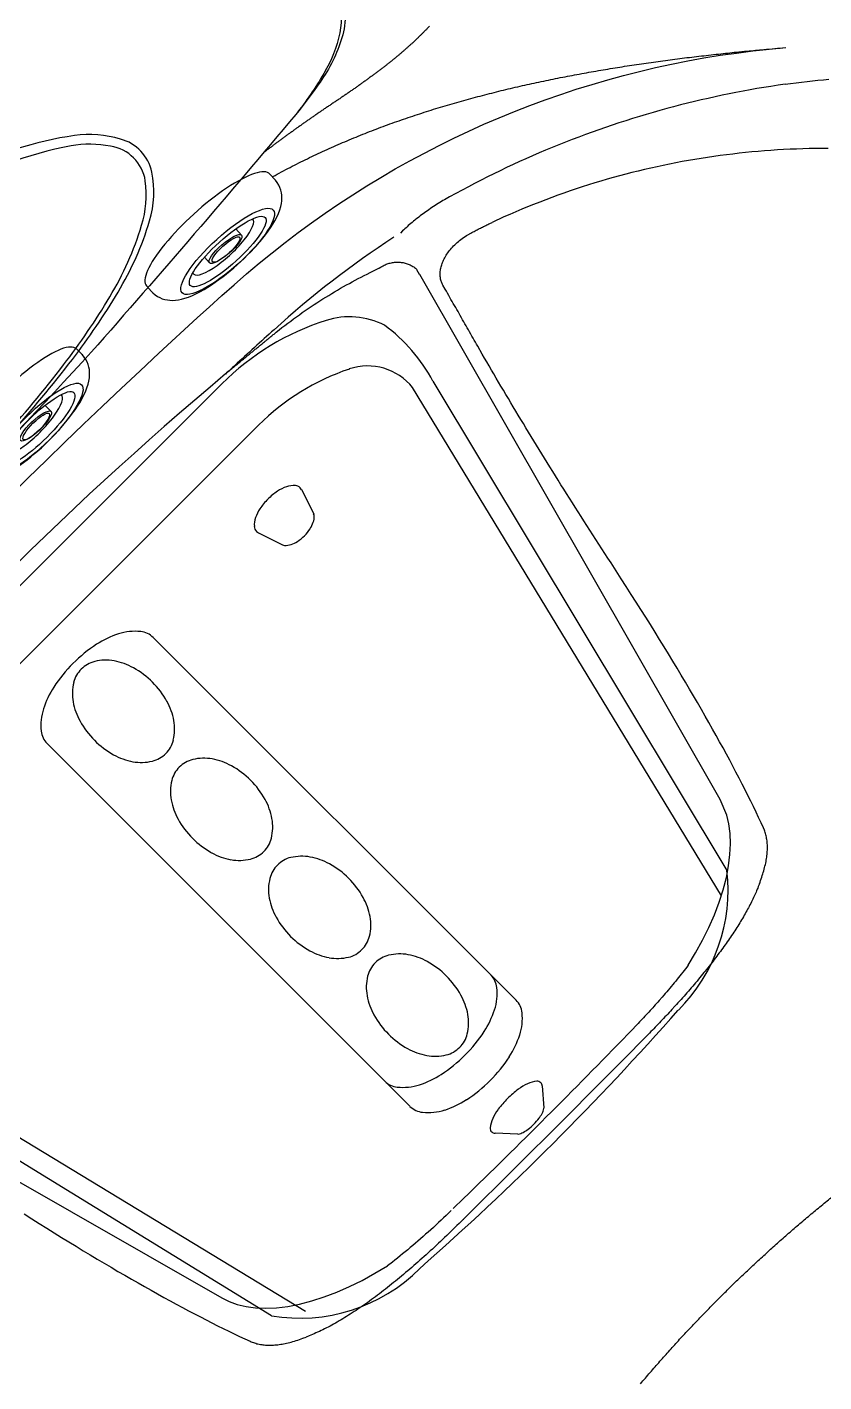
# Model space of a CAD drawing. Extents: x 527 to 614, y 487 to 635.
# Drawn here: x 541.27 to 549.9, y 568.98 to 583.65 of the extents above; entities that cross this region are included whole.
import ezdxf

# ---------------------------------------------------------------- set-up
doc = ezdxf.new("R2010")
doc.units = 0
doc.header["$MEASUREMENT"] = 0
for name, color, linetype in [('1', 4, 'Continuous'), ('1_CYAN', 4, 'Continuous'), ('2', 2, 'Continuous'), ('SPA', 2, 'Continuous')]:
    doc.layers.add(name, color=color, linetype=linetype)

# ---------------------------------------------------------------- blocks, each defined once
blk = doc.blocks.new('Pillow07')
at = {"layer": '1_CYAN', "color": 4, "linetype": 'Continuous'}
blk.add_lwpolyline([(-2.358, -0.87, -0.006603), (-5.745, -0.616, -0.021924), (-6.178, -0.554, -0.081502), (-6.683, -0.382, -0.155149), (-7.057, -0.002, -0.083013), (-7.178, 0.3, -0.136326), (-7.125, 1.034, -0.096778), (-6.565, 1.944, -0.127397), (-4.291, 3.344, -0.186872), (-3.258, 3.28, 0.065625), (-1.71, 2.868, 0.071435), (1.71, 2.868, 0.065625), (3.258, 3.28, -0.186872), (4.291, 3.344, -0.127397), (6.565, 1.944, -0.096778), (7.125, 1.034, -0.136326), (7.178, 0.3, -0.083013), (7.057, -0.002, -0.155149), (6.683, -0.382, -0.081502), (6.178, -0.554, -0.021924), (5.745, -0.616, -0.006603), (2.358, -0.87, -0.02343)], format="xyb", close=True, dxfattribs=at)
at = {"layer": '1_CYAN', "color": 3, "linetype": 'Continuous'}
for points in [[(-7.051, -0.007, -0.035917), (-7.097, 0.106, -0.150356), (-7.089, 0.827, -0.114334), (-6.565, 1.702, -0.12673), (-4.367, 3.088, -0.194366), (-3.357, 3.079, 0.069606), (-1.71, 2.626, 0.073636), (1.71, 2.626, 0.069606), (3.357, 3.079, -0.194366), (4.367, 3.088, -0.12673), (6.565, 1.702, -0.114334), (7.089, 0.827, -0.150356), (7.097, 0.106, -0.034443), (7.053, -0.003)], [(-5.745, -0.616, -0.03429), (-6.274, -0.516, -0.087533), (-6.708, -0.327, -0.132713), (-6.986, -0.006, -0.179167), (-7.021, 0.761, -0.10283), (-6.565, 1.573, -0.130003), (-4.366, 2.938, -0.182201), (-3.385, 2.942, 0.065189), (-1.71, 2.497, 0.071467), (1.71, 2.497, 0.065189), (3.385, 2.942, -0.182201), (4.366, 2.938, -0.130003), (6.565, 1.573, -0.10283), (7.021, 0.761, -0.179167), (6.986, -0.006, -0.132713), (6.708, -0.327, -0.087533), (6.274, -0.516, -0.03429), (5.745, -0.616)], [(-0.014, 1.929, 0.082097), (-2.745, 1.506, 0.081749), (-3.889, 0.917, 0.10997), (-4.213, 0.537, 0.288824), (-4.2, 0.045, 0.128848), (-3.81, -0.311, 0.064282), (-3.023, -0.615, 0.029904), (-2.157, -0.782, 0.020061), (-1.104, -0.879, 0.013811), (0, -0.907, 0.013811), (1.104, -0.879, 0.020061), (2.157, -0.782, 0.029904), (3.023, -0.615, 0.064282), (3.81, -0.311, 0.128848), (4.2, 0.045, 0.288824), (4.213, 0.537, 0.10997), (3.889, 0.917, 0.081749), (2.745, 1.506, 0.082097), (0.014, 1.929)], [(0.011, 1.79, 0.069931), (-2.482, 1.457, 0.085576), (-3.783, 0.864, 0.092534), (-4.083, 0.559, 0.328712), (-4.083, 0.027, 0.110973), (-3.715, -0.285, 0.062647), (-2.923, -0.588, 0.030211), (-2.047, -0.756, 0.019896), (-1.004, -0.852, 0.013777), (0, -0.878, 0.013777), (1.004, -0.852, 0.019896), (2.047, -0.756, 0.030211), (2.923, -0.588, 0.062647), (3.715, -0.285, 0.110973), (4.083, 0.027, 0.328712), (4.083, 0.559, 0.092534), (3.783, 0.864, 0.085576), (2.482, 1.457, 0.069931), (-0.011, 1.79)], [(-0.673, -0.235, -0.282153), (-0.657, 0.213, -0.468167), (0.424, 0.365), (0.53, 0.464, 0.460953), (-0.64, 0.337, 0.238725), (-0.726, -0.14, 0.137161), (-0.575, -0.35, 0.261069), (-0.572, -0.35, 0.46986), (-0.572, -0.349, -0.265453), (-0.636, -0.154, -0.195188), (-0.504, 0.022, -0.314105), (0, 0), (0.103, 0.084, 0.355977), (-0.538, 0.084, 0.328478), (-0.641, -0.257, -0.416518), (-0.642, -0.26, -0.387302), (-0.648, -0.259, -0.279485), (-0.621, 0.078, -0.429748), (0.212, 0.176), (0.318, 0.268, 0.422176), (-0.607, 0.19, 0.293997), (-0.668, -0.234, -0.469659), (-0.669, -0.236, -0.320928), (-0.673, -0.236)], [(-0.103, -0.081, 0.285107), (0.492, -0.111, 0.365107), (0.641, 0.3, -0.389885), (0.642, 0.303, -0.434748), (0.648, 0.302, -0.361319), (0.536, -0.156, -0.307672), (-0.212, -0.163), (-0.318, -0.239, 0.290786), (0.528, -0.239, 0.371252), (0.668, 0.272, -0.388988), (0.669, 0.275, -0.244043), (0.673, 0.274, -0.383995), (0.537, -0.307, -0.280367), (-0.424, -0.313), (-0.53, -0.383, 0.237756), (0.409, -0.447, 0.379998), (0.74, 0.108, 0.130298), (0.575, 0.42, 0.419454), (0.572, 0.419, 0.370938), (0.572, 0.418, -0.227085), (0.632, 0.16, -0.183703), (0.51, -0.012, -0.310404), (0, 0), (-0.106, -0.083)]]:
    blk.add_lwpolyline(points, format="xyb", dxfattribs=at)
blk = doc.blocks.new('MINI2009')
at = {"layer": '1'}
for p, q in [((274.302, 432.025), (274.382, 432.025)), ((274.302, 430.221), (274.382, 430.221))]:
    blk.add_line(p, q, dxfattribs=at)
at = {"layer": '1', "color": 3}
for p, q in [((274.587, 431.352), (274.494, 431.352)), ((274.574, 430.894), (274.494, 430.894))]:
    blk.add_line(p, q, dxfattribs=at)
at = {"layer": '1', "flags": 128}
blk.add_lwpolyline([(274.382, 430.221), (274.404, 430.222), (274.435, 430.225), (274.464, 430.232), (274.491, 430.242), (274.518, 430.254), (274.542, 430.269), (274.566, 430.286), (274.587, 430.305), (274.608, 430.326), (274.627, 430.349), (274.645, 430.375), (274.663, 430.405), (274.68, 430.439), (274.697, 430.478), (274.713, 430.521), (274.727, 430.566), (274.739, 430.611), (274.749, 430.657), (274.758, 430.703), (274.766, 430.751), (274.773, 430.799), (274.778, 430.848), (274.783, 430.898), (274.787, 430.949), (274.789, 431), (274.791, 431.051), (274.792, 431.102), (274.792, 431.154), (274.791, 431.205), (274.789, 431.257), (274.786, 431.307), (274.782, 431.357), (274.777, 431.407), (274.771, 431.455), (274.765, 431.503), (274.757, 431.549), (274.748, 431.594), (274.738, 431.638), (274.726, 431.682), (274.713, 431.724), (274.698, 431.766), (274.68, 431.808), (274.662, 431.844), (274.643, 431.875), (274.623, 431.902), (274.603, 431.925), (274.582, 431.946), (274.559, 431.965), (274.535, 431.981), (274.51, 431.995), (274.483, 432.007), (274.455, 432.015), (274.424, 432.022), (274.393, 432.024), (274.382, 432.024)], dxfattribs=at)
at = {"layer": '1'}
blk.add_ellipse((274.302, 431.123), major_axis=(0, 0.902), ratio=0.25882, start_param=6.283179, end_param=9.424778, dxfattribs=at)
at = {"layer": '1', "color": 3}
for centre, major_axis, ratio in [((274.615, 431.123), (0, 0.667), 0.263764), ((274.617, 431.123), (0, 0.548), 0.248557), ((274.58, 431.123), (0.006, 0.229), 0.262485), ((274.588, 431.123), (0, 0.199), 0.249939)]:
    blk.add_ellipse(centre, major_axis=major_axis, ratio=ratio, dxfattribs=at)
blk.add_ellipse((274.543, 431.122), major_axis=(-0.004, 0.438), ratio=0.267267, start_param=3.037362, end_param=6.323274, dxfattribs=at)
blk = doc.blocks.new('2010VANGUARD')
at = {"layer": '1', "color": 3, "linetype": 'Continuous'}
for p, q in [((21.876, 70.258), (18.623, 75.945)), ((16.622, 74.962), (16.626, 74.957)), ((10.793, 68.113), (16.479, 64.861))]:
    blk.add_line(p, q, dxfattribs=at)
at = {"layer": '1', "color": 2}
for p, q in [((11.854, 70.136), (16.481, 74.763)), ((18.767, 74.791), (21.95, 69.49)), ((19.667, 68.085), (15.738, 72.014)), ((14.589, 70.865), (18.518, 66.936)), ((11.84, 67.851), (17.019, 64.669))]:
    blk.add_line(p, q, dxfattribs=at)
at = {"layer": '1', "color": 3}
for p, q in [((21.89, 69.216), (18.546, 74.721)), ((16.878, 74.314), (12.289, 69.725)), ((17.343, 73.616), (17.475, 73.355)), ((16.877, 73.149), (17.137, 73.018)), ((17.387, 64.713), (11.882, 68.056)), ((19.95, 67.157), (19.967, 66.918)), ((19.686, 66.636), (19.439, 66.644))]:
    blk.add_line(p, q, dxfattribs=at)
at = {"layer": '1', "color": 3, "linetype": 'Continuous'}
blk.add_lwpolyline([(18.728, 78.637, -0.00303), (18.709, 78.616, -0.002921), (18.689, 78.595, -0.002817), (18.668, 78.574, -0.002715), (18.648, 78.553, -0.002618), (18.626, 78.532, -0.002522), (18.605, 78.511, -0.002432), (18.582, 78.489, -0.002342), (18.56, 78.468, -0.002258), (18.537, 78.447, -0.002174), (18.513, 78.426, -0.002095), (18.489, 78.404, -0.002017), (18.465, 78.383, -0.001944), (18.44, 78.362, -0.00187), (18.415, 78.34, -0.001802), (18.389, 78.319, -0.001733), (18.363, 78.297, -0.001669), (18.337, 78.275, -0.001605), (18.31, 78.254, -0.001546), (18.283, 78.232, -0.001485), (18.255, 78.21, -0.00143), (18.227, 78.189, -0.001373), (18.198, 78.167, -0.001321), (18.17, 78.145, -0.001268), (18.14, 78.123, -0.001219), (18.111, 78.101, -0.00117), (18.081, 78.079, -0.001123), (18.051, 78.057, -0.001075), (18.02, 78.035, -0.00104), (17.989, 78.013, -0.001014), (17.958, 77.99, -0.000991), (17.927, 77.968, -0.000967), (17.895, 77.946, -0.000947), (17.863, 77.924, -0.00093), (17.83, 77.901, -0.000906), (17.798, 77.879, -0.000873), (17.765, 77.857, -0.000874), (17.732, 77.834, -0.000909), (17.698, 77.812, -0.000552), (17.665, 77.79, 0.00028), (17.632, 77.767, 0.000661), (17.598, 77.745, 0.000699), (17.565, 77.723, 0.000703), (17.533, 77.7, 0.000664), (17.5, 77.678, 0.000649), (17.468, 77.656, 0.000653), (17.437, 77.634, 0.000654), (17.405, 77.612, 0.000647), (17.374, 77.59, 0.000643), (17.343, 77.568, 0.000639), (17.312, 77.546, 0.000637), (17.282, 77.525, 0.000632), (17.252, 77.503, 0.000629), (17.222, 77.481, 0.000624), (17.192, 77.46, 0.000621), (17.163, 77.439, 0.000616), (17.134, 77.417, 0.000613), (17.105, 77.396, 0.000608), (17.077, 77.375, 0.000605), (17.048, 77.354, 0.0006), (17.021, 77.333, 0.000596), (16.993, 77.312, 0.000591), (16.966, 77.292, 0.000588), (16.938, 77.271, 0.00004), (16.937, 77.27, 0.000579)], format="xyb", dxfattribs=at)
for points in [[(16.214, 75.477), (16.346, 75.598), (16.479, 75.718), (16.613, 75.836), (16.748, 75.954), (16.885, 76.069), (17.024, 76.182), (17.165, 76.293), (17.308, 76.401), (17.453, 76.507), (17.599, 76.611), (17.748, 76.712), (17.898, 76.81), (18.05, 76.906), (18.204, 76.999), (18.359, 77.09), (18.515, 77.177), (18.674, 77.262), (18.833, 77.344), (18.994, 77.424), (19.156, 77.5), (19.319, 77.574), (19.483, 77.644), (19.648, 77.712), (19.814, 77.777), (19.981, 77.839), (20.15, 77.897), (20.319, 77.953), (20.489, 78.006), (20.66, 78.056), (20.831, 78.103), (21.004, 78.147), (21.177, 78.188), (21.351, 78.226), (21.526, 78.26), (21.701, 78.292), (21.877, 78.321), (22.053, 78.346), (22.231, 78.369), (22.586, 78.405)], [(23.045, 77.313), (22.977, 77.313), (22.908, 77.312), (22.839, 77.311), (22.771, 77.309), (22.702, 77.306), (22.633, 77.303), (22.564, 77.3), (22.496, 77.296), (22.427, 77.291), (22.358, 77.286), (22.289, 77.28), (22.22, 77.274), (22.152, 77.267), (22.083, 77.26), (22.014, 77.252), (21.945, 77.243), (21.877, 77.234), (21.808, 77.225), (21.739, 77.215), (21.671, 77.204), (21.602, 77.193), (21.534, 77.181), (21.466, 77.169), (21.397, 77.156), (21.329, 77.143), (21.261, 77.129), (21.193, 77.114), (21.125, 77.099), (21.057, 77.083), (20.989, 77.067), (20.921, 77.05), (20.854, 77.033), (20.786, 77.015), (20.719, 76.997), (20.652, 76.978), (20.585, 76.958), (20.518, 76.938), (20.451, 76.917), (20.384, 76.896), (20.318, 76.874), (20.251, 76.852), (20.185, 76.829), (20.119, 76.806), (20.054, 76.782), (19.988, 76.757), (19.923, 76.732), (19.857, 76.706), (19.792, 76.68), (19.728, 76.653), (19.663, 76.626), (19.599, 76.598), (19.535, 76.57), (19.407, 76.511)], [(19.178, 76.396), (19.189, 76.402), (19.201, 76.408), (19.212, 76.414), (19.223, 76.42), (19.235, 76.426), (19.246, 76.432), (19.258, 76.438), (19.269, 76.444), (19.28, 76.449), (19.292, 76.455), (19.303, 76.461), (19.315, 76.467), (19.326, 76.472), (19.338, 76.478), (19.349, 76.484), (19.361, 76.489), (19.372, 76.495), (19.384, 76.5), (19.407, 76.511)], [(18.874, 75.831), (18.87, 75.839), (18.866, 75.848), (18.862, 75.857), (18.858, 75.866), (18.855, 75.875), (18.852, 75.885), (18.85, 75.895), (18.848, 75.905), (18.847, 75.915), (18.845, 75.926), (18.845, 75.937), (18.844, 75.947), (18.845, 75.959), (18.845, 75.97), (18.846, 75.981), (18.848, 75.993), (18.85, 76.005), (18.852, 76.017), (18.855, 76.029), (18.858, 76.041), (18.862, 76.053), (18.866, 76.066), (18.871, 76.078), (18.876, 76.091), (18.882, 76.103), (18.888, 76.116), (18.895, 76.129), (18.902, 76.142), (18.91, 76.155), (18.918, 76.168), (18.927, 76.18), (18.936, 76.193), (18.946, 76.206), (18.956, 76.219), (18.967, 76.231), (18.978, 76.244), (18.99, 76.256), (19.002, 76.268), (19.015, 76.28), (19.028, 76.292), (19.042, 76.304), (19.055, 76.315), (19.07, 76.326), (19.084, 76.337), (19.099, 76.348), (19.114, 76.358), (19.13, 76.368), (19.146, 76.378), (19.178, 76.396)], [(18.18, 76.014), (18.181, 76.014), (18.182, 76.015), (18.184, 76.016), (18.185, 76.016), (18.186, 76.017), (18.187, 76.018), (18.189, 76.018), (18.19, 76.019), (18.191, 76.02), (18.192, 76.02), (18.194, 76.021), (18.195, 76.022), (18.196, 76.023), (18.198, 76.023), (18.199, 76.024), (18.2, 76.025), (18.202, 76.026), (18.203, 76.027), (18.204, 76.027), (18.205, 76.028), (18.207, 76.029), (18.208, 76.03), (18.209, 76.031), (18.211, 76.032), (18.212, 76.032), (18.213, 76.033), (18.215, 76.034), (18.216, 76.035), (18.219, 76.037)], [(18.219, 76.037), (18.229, 76.042), (18.239, 76.048), (18.25, 76.053), (18.261, 76.057), (18.272, 76.061), (18.283, 76.065), (18.294, 76.068), (18.305, 76.071), (18.317, 76.074), (18.328, 76.076), (18.34, 76.078), (18.352, 76.079), (18.363, 76.08), (18.375, 76.08), (18.387, 76.081), (18.398, 76.08), (18.41, 76.079), (18.422, 76.078), (18.433, 76.077), (18.444, 76.075), (18.456, 76.072), (18.467, 76.07), (18.478, 76.066), (18.488, 76.063), (18.499, 76.059), (18.509, 76.055), (18.52, 76.05), (18.53, 76.045), (18.539, 76.04), (18.549, 76.034), (18.558, 76.028), (18.567, 76.021), (18.576, 76.014), (18.592, 76)], [(17.07, 75.321), (17.101, 75.346), (17.132, 75.371), (17.163, 75.395), (17.195, 75.419), (17.226, 75.442), (17.257, 75.466), (17.289, 75.489), (17.32, 75.511), (17.352, 75.534), (17.383, 75.556), (17.415, 75.577), (17.447, 75.599), (17.479, 75.62), (17.51, 75.641), (17.542, 75.661), (17.574, 75.682), (17.606, 75.702), (17.638, 75.721), (17.67, 75.741), (17.702, 75.76), (17.734, 75.778), (17.766, 75.797), (17.798, 75.815), (17.83, 75.833), (17.862, 75.851), (17.893, 75.868), (17.925, 75.886), (17.957, 75.903), (17.989, 75.919), (18.021, 75.936), (18.053, 75.952), (18.085, 75.968), (18.116, 75.983), (18.18, 76.014)], [(18.623, 75.945), (18.622, 75.947), (18.62, 75.95), (18.618, 75.952), (18.617, 75.955), (18.615, 75.958), (18.613, 75.961), (18.612, 75.963), (18.61, 75.966), (18.609, 75.969), (18.607, 75.971), (18.606, 75.974), (18.604, 75.977), (18.602, 75.98), (18.601, 75.983), (18.599, 75.985), (18.598, 75.988), (18.597, 75.991), (18.595, 75.994), (18.592, 76)], [(19.252, 75.17), (19.239, 75.192), (19.227, 75.214), (19.214, 75.236), (19.201, 75.258), (19.189, 75.28), (19.176, 75.302), (19.164, 75.324), (19.151, 75.346), (19.138, 75.368), (19.126, 75.39), (19.113, 75.412), (19.101, 75.434), (19.088, 75.456), (19.075, 75.479), (19.063, 75.501), (19.05, 75.523), (19.038, 75.545), (19.025, 75.567), (19.013, 75.589), (19, 75.611), (18.987, 75.633), (18.975, 75.655), (18.962, 75.677), (18.95, 75.699), (18.937, 75.721), (18.925, 75.743), (18.912, 75.765), (18.9, 75.787), (18.874, 75.831)], [(14.181, 73.545), (14.381, 73.741), (14.581, 73.936), (14.782, 74.131), (14.984, 74.325), (15.187, 74.519), (15.391, 74.712), (15.595, 74.904), (15.8, 75.096), (16.214, 75.477)], [(16.626, 74.957), (16.634, 74.964), (16.642, 74.97), (16.65, 74.977), (16.658, 74.984), (16.666, 74.99), (16.674, 74.997), (16.682, 75.004), (16.69, 75.011), (16.698, 75.017), (16.706, 75.024), (16.714, 75.03), (16.722, 75.037), (16.73, 75.044), (16.739, 75.05), (16.747, 75.057), (16.755, 75.064), (16.763, 75.07), (16.771, 75.077), (16.779, 75.084), (16.787, 75.09), (16.795, 75.097), (16.803, 75.104), (16.811, 75.11), (16.819, 75.117), (16.827, 75.123), (16.835, 75.13), (16.843, 75.137), (16.852, 75.143), (16.86, 75.15), (16.868, 75.157), (16.876, 75.163), (16.884, 75.17), (16.892, 75.176), (16.9, 75.183), (16.908, 75.19), (16.916, 75.196), (16.924, 75.203), (16.932, 75.209), (16.941, 75.216), (16.949, 75.223), (16.957, 75.229), (16.965, 75.236), (16.973, 75.242), (16.981, 75.249), (16.989, 75.256), (16.997, 75.262), (17.005, 75.269), (17.013, 75.275), (17.021, 75.282), (17.03, 75.288), (17.038, 75.295), (17.046, 75.302), (17.054, 75.308), (17.07, 75.321)], [(20.695, 72.822), (20.662, 72.873), (20.628, 72.924), (20.595, 72.975), (20.563, 73.026), (20.53, 73.076), (20.498, 73.127), (20.466, 73.177), (20.433, 73.227), (20.402, 73.277), (20.37, 73.327), (20.338, 73.376), (20.307, 73.426), (20.276, 73.475), (20.245, 73.524), (20.214, 73.573), (20.183, 73.621), (20.153, 73.67), (20.123, 73.718), (20.093, 73.766), (20.063, 73.814), (20.033, 73.862), (20.003, 73.91), (19.974, 73.957), (19.945, 74.005), (19.916, 74.052), (19.887, 74.099), (19.859, 74.145), (19.83, 74.192), (19.802, 74.238), (19.774, 74.285), (19.746, 74.331), (19.718, 74.377), (19.691, 74.422), (19.663, 74.468), (19.636, 74.513), (19.609, 74.558), (19.583, 74.603), (19.556, 74.648), (19.53, 74.692), (19.503, 74.737), (19.477, 74.781), (19.452, 74.825), (19.426, 74.869), (19.4, 74.912), (19.375, 74.956), (19.35, 74.999), (19.325, 75.042), (19.301, 75.085), (19.252, 75.17)], [(16.52, 74.869), (16.353, 74.728), (16.187, 74.586), (16.021, 74.444), (15.857, 74.3), (15.693, 74.155), (15.53, 74.009), (15.368, 73.863), (15.206, 73.715), (15.045, 73.566), (14.885, 73.416), (14.726, 73.264), (14.567, 73.112), (14.409, 72.959), (14.252, 72.804)], [(16.52, 74.869), (16.525, 74.873), (16.531, 74.878), (16.536, 74.882), (16.541, 74.887), (16.546, 74.891), (16.552, 74.895), (16.557, 74.9), (16.562, 74.904), (16.568, 74.909), (16.573, 74.913), (16.578, 74.917), (16.583, 74.922), (16.589, 74.926), (16.594, 74.931), (16.599, 74.935), (16.605, 74.939), (16.61, 74.944), (16.615, 74.948), (16.626, 74.957)], [(22.346, 69.951), (22.319, 70.008), (22.293, 70.065), (22.265, 70.123), (22.236, 70.183), (22.207, 70.242), (22.177, 70.303), (22.146, 70.365), (22.114, 70.427), (22.082, 70.49), (22.048, 70.554), (22.014, 70.619), (21.98, 70.684), (21.944, 70.75), (21.908, 70.818), (21.87, 70.885), (21.832, 70.954), (21.794, 71.023), (21.754, 71.094), (21.714, 71.164), (21.673, 71.236), (21.631, 71.309), (21.589, 71.382), (21.545, 71.456), (21.501, 71.53), (21.456, 71.606), (21.411, 71.682), (21.364, 71.759), (21.317, 71.836), (21.269, 71.915), (21.221, 71.994), (21.171, 72.073), (21.121, 72.154), (21.071, 72.235), (21.019, 72.317), (20.967, 72.399), (20.914, 72.482), (20.86, 72.566), (20.806, 72.651), (20.695, 72.822)], [(21.53, 68.464), (21.611, 68.599), (21.686, 68.736), (21.754, 68.874), (21.814, 69.011), (21.866, 69.148), (21.91, 69.282), (21.944, 69.414), (21.968, 69.541), (21.983, 69.664), (21.988, 69.781), (21.984, 69.891), (21.97, 69.995), (21.947, 70.09), (21.876, 70.258)], [(22.301, 69.345), (22.308, 69.363), (22.314, 69.381), (22.321, 69.399), (22.327, 69.417), (22.333, 69.435), (22.339, 69.453), (22.344, 69.47), (22.349, 69.487), (22.354, 69.505), (22.358, 69.522), (22.362, 69.538), (22.366, 69.555), (22.37, 69.571), (22.373, 69.588), (22.376, 69.604), (22.379, 69.62), (22.381, 69.636), (22.383, 69.651), (22.385, 69.667), (22.386, 69.682), (22.387, 69.697), (22.388, 69.712), (22.388, 69.727), (22.388, 69.742), (22.388, 69.756), (22.388, 69.77), (22.387, 69.784), (22.386, 69.798), (22.384, 69.812), (22.382, 69.826), (22.38, 69.839), (22.378, 69.852), (22.375, 69.865), (22.372, 69.878), (22.368, 69.891), (22.364, 69.903), (22.36, 69.916), (22.356, 69.928), (22.346, 69.951)], [(22.301, 69.345), (22.295, 69.33), (22.289, 69.316), (22.283, 69.301), (22.277, 69.287), (22.271, 69.272), (22.265, 69.257), (22.258, 69.242), (22.251, 69.227), (22.245, 69.212), (22.237, 69.197), (22.23, 69.181), (22.222, 69.165), (22.215, 69.15), (22.207, 69.134), (22.199, 69.118), (22.19, 69.102), (22.182, 69.086), (22.173, 69.07), (22.164, 69.054), (22.155, 69.038), (22.146, 69.021), (22.137, 69.005), (22.128, 68.989), (22.118, 68.972), (22.108, 68.956), (22.098, 68.939), (22.088, 68.922), (22.078, 68.906), (22.067, 68.889), (22.057, 68.872), (22.046, 68.855), (22.035, 68.838), (22.024, 68.821), (22.013, 68.804), (22.001, 68.787), (21.99, 68.77), (21.978, 68.753), (21.966, 68.736), (21.954, 68.719), (21.942, 68.701), (21.93, 68.684), (21.917, 68.667), (21.905, 68.649), (21.892, 68.632), (21.879, 68.614), (21.866, 68.597), (21.853, 68.579), (21.84, 68.562), (21.827, 68.544), (21.813, 68.526), (21.8, 68.509), (21.786, 68.491), (21.772, 68.473), (21.758, 68.455), (21.744, 68.437), (21.729, 68.419), (21.715, 68.401), (21.7, 68.384), (21.686, 68.366), (21.671, 68.348), (21.656, 68.33), (21.641, 68.312), (21.626, 68.293), (21.611, 68.275), (21.595, 68.257), (21.58, 68.239), (21.564, 68.221), (21.549, 68.203), (21.533, 68.185), (21.517, 68.166), (21.501, 68.148), (21.485, 68.13), (21.469, 68.112), (21.453, 68.094), (21.436, 68.075), (21.42, 68.057), (21.403, 68.039), (21.387, 68.02), (21.353, 67.984)], [(21.53, 68.464), (21.516, 68.445), (21.501, 68.426), (21.486, 68.407), (21.471, 68.388), (21.456, 68.369), (21.441, 68.35), (21.426, 68.331), (21.41, 68.312), (21.395, 68.292), (21.379, 68.273), (21.363, 68.254), (21.347, 68.235), (21.331, 68.216), (21.315, 68.196), (21.299, 68.177), (21.282, 68.158), (21.266, 68.139), (21.249, 68.12), (21.215, 68.081)], [(21.215, 68.081), (21.202, 68.066), (21.188, 68.05), (21.174, 68.035), (21.16, 68.019), (21.146, 68.004), (21.132, 67.988), (21.118, 67.973), (21.104, 67.957), (21.09, 67.942), (21.076, 67.926), (21.061, 67.911), (21.047, 67.896), (21.033, 67.88), (21.018, 67.865), (21.004, 67.85), (20.989, 67.834), (20.975, 67.819), (20.96, 67.804), (20.931, 67.773)], [(21.353, 67.984), (21.339, 67.968), (21.324, 67.952), (21.309, 67.936), (21.294, 67.92), (21.279, 67.904), (21.264, 67.888), (21.249, 67.872), (21.234, 67.857), (21.219, 67.841), (21.204, 67.825), (21.189, 67.809), (21.173, 67.793), (21.158, 67.777), (21.143, 67.761), (21.127, 67.745), (21.112, 67.729), (21.097, 67.714), (21.081, 67.698), (21.05, 67.666)], [(20.931, 67.773), (20.876, 67.717), (20.821, 67.661), (20.767, 67.604), (20.712, 67.548), (20.657, 67.492), (20.602, 67.436), (20.547, 67.38), (20.492, 67.324), (20.437, 67.268), (20.382, 67.212), (20.327, 67.156), (20.272, 67.1), (20.216, 67.044), (20.161, 66.988), (20.105, 66.932), (20.05, 66.877), (19.994, 66.821), (19.939, 66.765), (19.883, 66.71), (19.827, 66.654), (19.771, 66.599), (19.716, 66.543), (19.66, 66.488), (19.604, 66.433), (19.548, 66.377), (19.492, 66.322), (19.436, 66.267), (19.38, 66.212), (19.324, 66.157), (19.268, 66.102), (19.211, 66.047), (19.155, 65.993), (19.099, 65.938), (18.987, 65.829)], [(21.05, 67.666), (20.985, 67.601), (20.921, 67.535), (20.856, 67.47), (20.791, 67.404), (20.726, 67.339), (20.661, 67.273), (20.596, 67.208), (20.531, 67.143), (20.466, 67.077), (20.401, 67.012), (20.335, 66.946), (20.27, 66.881), (20.205, 66.816), (20.14, 66.75), (20.074, 66.685), (20.009, 66.62), (19.944, 66.555), (19.878, 66.489), (19.813, 66.424), (19.748, 66.359), (19.682, 66.294), (19.617, 66.229), (19.552, 66.164), (19.486, 66.099), (19.421, 66.034), (19.355, 65.969), (19.29, 65.904), (19.224, 65.839), (19.093, 65.71)], [(14.339, 65.77), (14.422, 65.718), (14.503, 65.666), (14.584, 65.615), (14.665, 65.565), (14.744, 65.516), (14.823, 65.467), (14.902, 65.42), (14.979, 65.372), (15.056, 65.326), (15.132, 65.281), (15.208, 65.236), (15.282, 65.192), (15.356, 65.148), (15.429, 65.106), (15.502, 65.064), (15.573, 65.023), (15.644, 64.983), (15.714, 64.943), (15.784, 64.904), (15.852, 64.866), (15.92, 64.829), (15.987, 64.793), (16.053, 64.757), (16.119, 64.722), (16.184, 64.688), (16.248, 64.655), (16.311, 64.623), (16.373, 64.591), (16.434, 64.56), (16.495, 64.53), (16.555, 64.501), (16.614, 64.472), (16.672, 64.444), (16.786, 64.391)], [(18.964, 65.807), (18.936, 65.78), (18.909, 65.754), (18.881, 65.728), (18.854, 65.702), (18.826, 65.676), (18.798, 65.65), (18.771, 65.625), (18.743, 65.599), (18.715, 65.574), (18.687, 65.55), (18.66, 65.525), (18.632, 65.501), (18.604, 65.476), (18.576, 65.453), (18.549, 65.429), (18.521, 65.406), (18.493, 65.382), (18.465, 65.36), (18.438, 65.337), (18.41, 65.315), (18.383, 65.292), (18.355, 65.271), (18.328, 65.249), (18.273, 65.207)], [(19.071, 65.687), (19.049, 65.665), (19.027, 65.644), (19.004, 65.622), (18.982, 65.6), (18.96, 65.579), (18.938, 65.558), (18.916, 65.536), (18.893, 65.515), (18.871, 65.494), (18.849, 65.473), (18.826, 65.452), (18.804, 65.431), (18.782, 65.41), (18.76, 65.39), (18.737, 65.369), (18.715, 65.349), (18.693, 65.329), (18.671, 65.309), (18.648, 65.289), (18.626, 65.269), (18.604, 65.249), (18.582, 65.23), (18.56, 65.211), (18.538, 65.191), (18.515, 65.172), (18.493, 65.153), (18.471, 65.135), (18.449, 65.116), (18.427, 65.098), (18.405, 65.079), (18.383, 65.061), (18.362, 65.043), (18.34, 65.026), (18.318, 65.008), (18.296, 64.991), (18.274, 64.973), (18.253, 64.956), (18.231, 64.94), (18.21, 64.923), (18.188, 64.906), (18.167, 64.89), (18.145, 64.874), (18.124, 64.858), (18.102, 64.843), (18.081, 64.827), (18.06, 64.812), (18.039, 64.797), (18.018, 64.782), (17.997, 64.768), (17.976, 64.753), (17.955, 64.739), (17.934, 64.725), (17.914, 64.712), (17.893, 64.698), (17.872, 64.685), (17.852, 64.672), (17.832, 64.659), (17.811, 64.647), (17.791, 64.635), (17.771, 64.623), (17.751, 64.611), (17.731, 64.599), (17.711, 64.588), (17.691, 64.577), (17.671, 64.566), (17.652, 64.556), (17.632, 64.545), (17.613, 64.535), (17.594, 64.525), (17.574, 64.516), (17.555, 64.507), (17.537, 64.498), (17.518, 64.489), (17.5, 64.481), (17.482, 64.473), (17.463, 64.465), (17.446, 64.458), (17.428, 64.45), (17.393, 64.436)], [(19.093, 65.71), (19.092, 65.708), (19.091, 65.707), (19.09, 65.706), (19.089, 65.705), (19.088, 65.704), (19.087, 65.703), (19.086, 65.702), (19.084, 65.701), (19.083, 65.699), (19.082, 65.698), (19.081, 65.697), (19.08, 65.696), (19.079, 65.695), (19.078, 65.694), (19.077, 65.693), (19.075, 65.692), (19.074, 65.691), (19.073, 65.689), (19.071, 65.687)], [(16.479, 64.861), (16.559, 64.821), (16.647, 64.79), (16.743, 64.767), (16.846, 64.753), (16.956, 64.749), (17.073, 64.754), (17.196, 64.769), (17.323, 64.793), (17.455, 64.828), (17.589, 64.871), (17.726, 64.923), (17.863, 64.983), (18.001, 65.051), (18.273, 65.207)], [(16.786, 64.391), (16.798, 64.386), (16.81, 64.381), (16.822, 64.377), (16.834, 64.373), (16.847, 64.369), (16.859, 64.365), (16.872, 64.362), (16.885, 64.359), (16.898, 64.357), (16.912, 64.355), (16.925, 64.353), (16.939, 64.351), (16.953, 64.35), (16.967, 64.349), (16.981, 64.349), (16.996, 64.349), (17.01, 64.349), (17.025, 64.349), (17.04, 64.35), (17.055, 64.351), (17.071, 64.352), (17.086, 64.354), (17.102, 64.356), (17.118, 64.358), (17.134, 64.361), (17.15, 64.364), (17.166, 64.367), (17.182, 64.371), (17.199, 64.375), (17.216, 64.379), (17.233, 64.383), (17.25, 64.388), (17.267, 64.393), (17.285, 64.398), (17.302, 64.404), (17.32, 64.41), (17.338, 64.416), (17.356, 64.423), (17.393, 64.436)]]:
    blk.add_lwpolyline(points, dxfattribs=at)
at = {"layer": '1', "color": 2}
for centre, radius, start, end in [((18.455, 72.789), 2.791, 107.6222, 135), ((17.862, 74.642), 0.846, 63.3325, 107.3007), ((17.163, 73.933), 1.819, 28.1362, 53.6261), ((15.541, 71.498), 0.584, 83.9854, 107.8976), ((15.579, 71.855), 0.225, 45, 83.9854), ((15.988, 70.614), 1.583, 123.0313, 135), ((15.666, 71.109), 0.992, 107.8976, 123.0313), ((15.988, 70.614), 1.583, 135, 146.9687), ((15.493, 70.936), 0.992, 146.9687, 162.1024), ((15.105, 71.062), 0.584, 162.1024, 186.0146), ((14.748, 71.024), 0.225, 186.0146, 225), ((20.124, 69.278), 1.838, 315, 6.6125), ((-2.243, 88.846), 31.552, 311.4024, 318.5963), ((19.508, 67.926), 0.225, 6.0146, 45), ((19.151, 67.888), 0.584, 342.1024, 6.0146), ((18.762, 68.014), 0.992, 326.9687, 342.1024), ((18.267, 68.335), 1.583, 315, 326.9687), ((18.267, 68.335), 1.583, 303.0313, 315), ((18.677, 67.095), 0.225, 225, 263.9854), ((18.589, 67.84), 0.992, 287.8976, 303.0313), ((18.715, 67.452), 0.584, 263.9854, 287.8976), ((17.329, 66.474), 1.832, 260.2731, 315)]:
    blk.add_arc(centre, radius, start, end, dxfattribs=at)
at = {"layer": '1', "color": 3, "linetype": 'Continuous'}
for start, end in [(132.13402, 132.54472), (132.54472, 132.64355)]:
    blk.add_arc((70.715, 16.022), 80, start, end, dxfattribs=at)
at = {"layer": '1', "color": 3}
for centre, radius, start, end in [((18.668, 72.524), 2.531, 108.5869, 135), ((18.06, 74.335), 0.621, 38.4436, 108.7247), ((17.474, 73.018), 0.7, 123.8442, 135), ((17.322, 73.245), 0.427, 109.5413, 123.8442), ((17.26, 73.421), 0.24, 86.0243, 109.5413), ((17.271, 73.579), 0.0812, 45, 86.0243), ((17.271, 73.579), 0.0812, 26.7368, 45), ((17.247, 73.17), 0.427, 146.1558, 160.4587), ((17.474, 73.018), 0.7, 135, 146.1558), ((17.072, 73.233), 0.24, 160.4587, 183.9757), ((17.183, 73.363), 0.305, 326.3255, 340.8049), ((17.308, 73.319), 0.173, 340.8049, 4.4148), ((17.421, 73.328), 0.0603, 4.4148, 26.7368), ((16.913, 73.222), 0.0812, 183.9757, 225), ((16.913, 73.222), 0.0812, 225, 243.2632), ((17.023, 73.469), 0.498, 303.6745, 315), ((17.023, 73.469), 0.498, 315, 326.3255), ((17.165, 73.072), 0.0603, 243.2632, 265.5852), ((17.173, 73.185), 0.173, 265.5852, 289.1951), ((17.13, 73.309), 0.305, 289.1951, 303.6745), ((15.224, 71.27), 0.499, 79.5191, 103.9414), ((15.179, 71.452), 0.312, 135, 166.0586), ((15.179, 71.452), 0.312, 103.9414, 135), ((15.19, 71.087), 0.685, 60.9014, 79.5191), ((15.068, 70.867), 0.937, 45, 60.9014), ((15.361, 71.407), 0.499, 166.0586, 190.4809), ((15.068, 70.867), 0.937, 29.0986, 45), ((15.544, 71.441), 0.685, 190.4809, 209.0986), ((15.288, 70.99), 0.685, 10.4809, 29.0986), ((15.764, 71.564), 0.937, 209.0986, 225), ((15.471, 71.024), 0.499, 346.0586, 10.4809), ((15.764, 71.564), 0.937, 225, 240.9014), ((15.653, 70.978), 0.312, 315, 346.0586), ((15.642, 71.343), 0.685, 240.9014, 259.5191), ((15.653, 70.978), 0.312, 283.9414, 315), ((15.608, 71.16), 0.499, 259.5191, 283.9414), ((16.241, 70.39), 0.312, 135, 166.0586), ((16.241, 70.39), 0.312, 103.9414, 135), ((16.286, 70.208), 0.499, 79.5191, 103.9414), ((16.252, 70.025), 0.685, 60.9014, 79.5191), ((16.13, 69.805), 0.937, 45, 60.9014), ((16.423, 70.345), 0.499, 166.0586, 190.4809), ((16.13, 69.805), 0.937, 29.0986, 45), ((16.606, 70.379), 0.685, 190.4809, 209.0986), ((16.35, 69.928), 0.685, 10.4809, 29.0986), ((16.826, 70.502), 0.937, 209.0986, 225), ((16.533, 69.962), 0.499, 346.0586, 10.4809), ((16.826, 70.502), 0.937, 225, 240.9014), ((16.715, 69.916), 0.312, 315, 346.0586), ((16.704, 70.281), 0.685, 240.9014, 259.5191), ((16.67, 70.099), 0.499, 259.5191, 283.9414), ((16.715, 69.916), 0.312, 283.9414, 315), ((17.303, 69.329), 0.312, 103.9414, 135), ((17.348, 69.146), 0.499, 79.5191, 103.9414), ((17.314, 68.963), 0.685, 60.9014, 79.5191), ((17.303, 69.329), 0.312, 135, 166.0586), ((17.192, 68.743), 0.937, 45, 60.9014), ((17.485, 69.283), 0.499, 166.0586, 190.4809), ((17.192, 68.743), 0.937, 29.0986, 45), ((17.668, 69.317), 0.685, 190.4809, 209.0986), ((17.412, 68.866), 0.685, 10.4809, 29.0986), ((17.888, 69.44), 0.937, 209.0986, 225), ((17.595, 68.9), 0.499, 346.0586, 10.4809), ((17.888, 69.44), 0.937, 225, 240.9014), ((17.777, 68.854), 0.312, 315, 346.0586), ((17.766, 69.22), 0.685, 240.9014, 259.5191), ((17.732, 69.037), 0.499, 259.5191, 283.9414), ((17.777, 68.854), 0.312, 283.9414, 315), ((18.362, 68.27), 0.312, 103.9414, 135), ((18.407, 68.088), 0.499, 79.5191, 103.9414), ((18.373, 67.905), 0.685, 60.9014, 79.5191), ((18.362, 68.27), 0.312, 135, 166.0586), ((18.25, 67.685), 0.937, 45, 60.9014), ((18.544, 68.225), 0.499, 166.0586, 190.4809), ((18.25, 67.685), 0.937, 29.0986, 45), ((19.234, 68.199), 0.225, 6.0146, 45), ((18.727, 68.258), 0.685, 190.4809, 209.0986), ((18.471, 67.807), 0.685, 10.4809, 29.0986), ((18.878, 68.161), 0.584, 342.1024, 6.0146), ((18.489, 68.287), 0.992, 326.9687, 342.1024), ((18.947, 68.381), 0.937, 209.0986, 225), ((18.654, 67.841), 0.499, 346.0586, 10.4809), ((18.947, 68.381), 0.937, 225, 240.9014), ((18.836, 67.796), 0.312, 315, 346.0586), ((17.994, 68.609), 1.583, 315, 326.9687), ((18.824, 68.161), 0.685, 240.9014, 259.5191), ((18.836, 67.796), 0.312, 283.9414, 315), ((18.79, 67.978), 0.499, 259.5191, 283.9414), ((17.994, 68.609), 1.583, 303.0313, 315), ((18.316, 68.114), 0.992, 287.8976, 303.0313), ((18.404, 67.368), 0.225, 225, 263.9854), ((18.441, 67.725), 0.584, 263.9854, 287.8976), ((20.327, 66.268), 1.064, 126.6795, 135), ((20.047, 66.643), 0.596, 115.5529, 126.6795), ((19.915, 66.92), 0.288, 94.5554, 115.5529), ((19.896, 67.153), 0.0545, 45, 94.5554), ((19.896, 67.153), 0.0545, 3.9723, 45), ((20.327, 66.268), 1.064, 135, 143.3205), ((19.674, 66.68), 0.288, 154.4471, 175.4446), ((19.951, 66.547), 0.596, 143.3205, 154.4471), ((19.383, 67.22), 0.674, 315, 322.1779), ((19.625, 67.032), 0.367, 322.1779, 331.9114), ((19.801, 66.938), 0.168, 331.9114, 351.2794), ((19.944, 66.916), 0.0233, 351.2794, 3.9723), ((19.441, 66.698), 0.0545, 175.4446, 225), ((19.441, 66.698), 0.0545, 225, 268.1391), ((19.686, 66.659), 0.0233, 268.1391, 278.7206), ((19.664, 66.802), 0.168, 278.7206, 298.0886), ((19.571, 66.978), 0.367, 298.0886, 307.8221), ((19.383, 67.22), 0.674, 307.8221, 315)]:
    blk.add_arc(centre, radius, start, end, dxfattribs=at)
at = {"layer": 'SPA'}
for points in [[(17.029, 77.005, -0.000214), (17.034, 77.008, -0.003393), (17.126, 77.058, -0.00333), (17.219, 77.107, -0.003275), (17.313, 77.155, -0.003214), (17.407, 77.201, -0.003158), (17.501, 77.246, -0.003092), (17.596, 77.29, -0.003034), (17.692, 77.333, -0.00297), (17.788, 77.375, -0.002912), (17.885, 77.416, -0.002847), (17.982, 77.456, -0.00279), (18.08, 77.494, -0.002726), (18.177, 77.532, -0.002669), (18.276, 77.568, -0.002605), (18.375, 77.604, -0.002549), (18.474, 77.638, -0.002486), (18.573, 77.672, -0.002431), (18.673, 77.704, -0.002369), (18.773, 77.736, -0.002315), (18.873, 77.766, -0.002253), (18.974, 77.796, -0.002201), (19.075, 77.825, -0.002145), (19.176, 77.853, -0.002099), (19.277, 77.88, -0.002052), (19.379, 77.906, -0.002009), (19.48, 77.932, -0.00196), (19.582, 77.957, -0.001916), (19.684, 77.981, -0.001867), (19.786, 78.004, -0.001824), (19.889, 78.026, -0.001775), (19.991, 78.048, -0.001731), (20.094, 78.069, -0.001682), (20.197, 78.089, -0.001639), (20.3, 78.109, -0.00159), (20.403, 78.128, -0.001547), (20.506, 78.146, -0.001499), (20.61, 78.164, -0.001456), (20.713, 78.181, -0.001406), (20.816, 78.198, -0.001367), (20.92, 78.214, -0.001328), (21.024, 78.229, -0.001292), (21.128, 78.244, -0.001253), (21.231, 78.259, -0.001232), (21.335, 78.273, -0.001218), (21.439, 78.286, -0.001158), (21.543, 78.299, -0.001061), (21.647, 78.311, -0.001125), (21.752, 78.323, -0.001273), (21.859, 78.335, -0.000965), (21.96, 78.346, -0.000385), (22.051, 78.356, -0.001257), (22.169, 78.367, -0.002023), (22.349, 78.384, -0.00098), (22.586, 78.405, -0.000527)], [(21.015, 63.931, -0.002661), (21.119, 64.053, -0.002662), (21.224, 64.174, -0.002663), (21.331, 64.293, -0.002663), (21.438, 64.412, -0.002664), (21.548, 64.53, -0.002664), (21.658, 64.646, -0.002665), (21.77, 64.761, -0.002665), (21.883, 64.875, -0.002666), (21.997, 64.988, -0.002667), (22.113, 65.1, -0.002668), (22.23, 65.21, -0.002669), (22.348, 65.319, -0.00267), (22.467, 65.428, -0.00267), (22.588, 65.534, -0.00267), (22.709, 65.64, -0.002672), (22.832, 65.744, -0.002675), (22.956, 65.847, -0.00267), (23.081, 65.949, -0.002667)]]:
    blk.add_lwpolyline(points, format="xyb", dxfattribs=at)
for points in [[(22.579, 78.007), (22.639, 78.015), (22.698, 78.023), (22.757, 78.031), (22.817, 78.038), (22.876, 78.045), (22.935, 78.051), (22.995, 78.057), (23.054, 78.063)], [(22.579, 78.007), (22.503, 77.996), (22.427, 77.985), (22.351, 77.972), (22.275, 77.96), (22.2, 77.946), (22.124, 77.933), (22.048, 77.918), (21.973, 77.903), (21.897, 77.888), (21.822, 77.872), (21.747, 77.855), (21.672, 77.838), (21.597, 77.82), (21.522, 77.802), (21.447, 77.783), (21.373, 77.764), (21.298, 77.744), (21.224, 77.724), (21.15, 77.703), (21.076, 77.681), (21.002, 77.659), (20.928, 77.636), (20.855, 77.613), (20.781, 77.589), (20.708, 77.565), (20.635, 77.54), (20.562, 77.515), (20.489, 77.489), (20.417, 77.463), (20.345, 77.436), (20.273, 77.408), (20.201, 77.38), (20.129, 77.352), (20.058, 77.323), (19.987, 77.293), (19.915, 77.263), (19.845, 77.232), (19.774, 77.201), (19.704, 77.17), (19.634, 77.137), (19.564, 77.105), (19.494, 77.071), (19.425, 77.038), (19.356, 77.004), (19.287, 76.969), (19.218, 76.934), (19.15, 76.898), (19.082, 76.861), (18.946, 76.787)], [(18.946, 76.787), (18.928, 76.777), (18.911, 76.767), (18.893, 76.757), (18.875, 76.747), (18.858, 76.736), (18.841, 76.726), (18.823, 76.715), (18.806, 76.704), (18.789, 76.694), (18.772, 76.683), (18.756, 76.672), (18.739, 76.66), (18.723, 76.649), (18.707, 76.638), (18.691, 76.627), (18.675, 76.615), (18.659, 76.604), (18.643, 76.592), (18.628, 76.581), (18.613, 76.569), (18.598, 76.558), (18.583, 76.546), (18.569, 76.534), (18.555, 76.523), (18.541, 76.511), (18.527, 76.499), (18.514, 76.488), (18.5, 76.476), (18.487, 76.464), (18.475, 76.452), (18.462, 76.441), (18.45, 76.429), (18.438, 76.418), (18.415, 76.394)]]:
    blk.add_lwpolyline(points, dxfattribs=at)
blk.add_arc((24.09, 67.562), 10.5, 123.1844, 132.134, dxfattribs=at)
at = {"layer": '1'}
for p, rotation in [((-487.256, -10.21), 312.2283036088814), ((-484.542, -36.387), 315)]:
    blk.add_blockref('MINI2009', p, dxfattribs=dict(at, rotation=rotation))
at = {"layer": '2', "linetype": 'Continuous', "rotation": 45}
blk.add_blockref('Pillow07', (12.784, 74.054), dxfattribs=at)

msp = doc.modelspace()

# ---------------------------------------------------------------- block references
at = {"layer": '1'}
msp.add_blockref('2010VANGUARD', (526.9, 505.027), dxfattribs=at)

doc.saveas('drawing.dxf')
